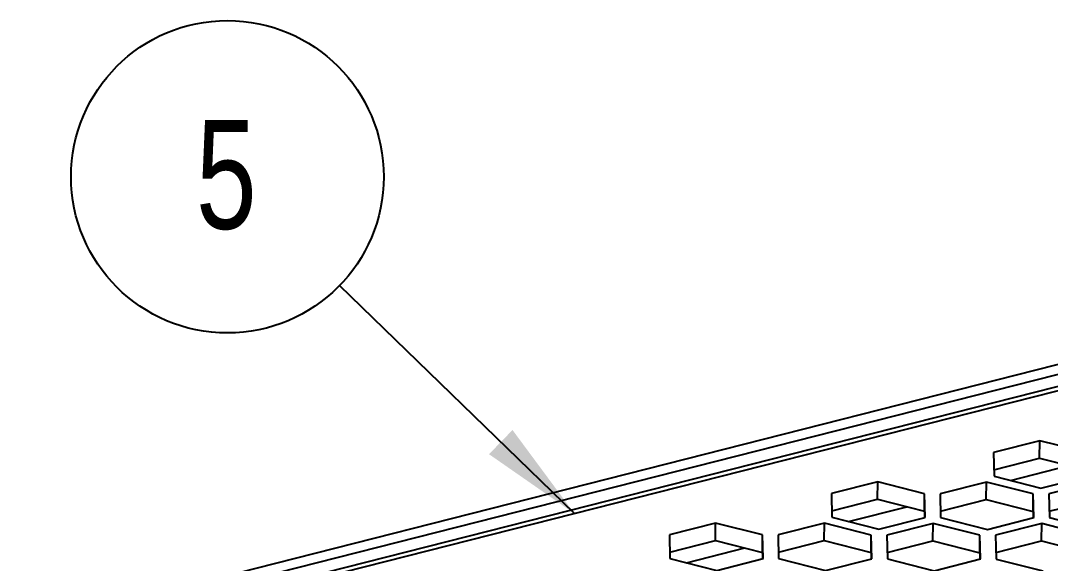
# Model space of a CAD drawing. Header units: millimetres. Extents: x 0 to 279, y 0 to 216.
# Drawn here: x 175.97 to 209.11, y 104.83 to 122.32 of the extents above; entities that cross this region are included whole.
import ezdxf

# ---------------------------------------------------------------- set-up
doc = ezdxf.new("R2010")
doc.units = ezdxf.units.MM
doc.layers.add('TITLE_BLOCK_BORDER', color=7, linetype='Continuous')
doc.styles.add('SLDTEXTSTYLE0', font='TXT', dxfattribs={"width": 0.75})
doc.dimstyles.new('SLDDIMSTYLE0', dxfattribs={"dimtxt": 0.18, "dimasz": 3.302, "dimexe": 0, "dimexo": 0.0625, "dimgap": 0, "dimtad": 0, "dimtih": 1, "dimtoh": 1, "dimdec": 0, "dimrnd": 1e-09, "dimzin": 0, "dimdsep": 46, "dimtxsty": 'Standard', "dimsah": 1, "dimcen": 0.09, "dimadec": 0, "dimazin": 0, "dimtfac": 3.302, "dimtdec": 0, "dimtofl": 0, "dimtmove": 0, "dimatfit": 3, "dimfxl": 1, "dimfrac": 2, "dimtolj": 1, "dimtzin": 0, "dimarcsym": 0})

# ---------------------------------------------------------------- blocks, each defined once
blk = doc.blocks.new('SW_NOTE_169')
at = {"layer": 'TITLE_BLOCK_BORDER', "color": 0}
blk.add_circle((-3.608, 3.505), 5.031, dxfattribs=at)
at = {"layer": 'TITLE_BLOCK_BORDER', "color": 0, "insert": (-3.643, 5.329), "char_height": 3.5, "attachment_point": 2, "style": 'SLDTEXTSTYLE0'}
blk.add_mtext('5', dxfattribs=at)

msp = doc.modelspace()

# ---------------------------------------------------------------- linework, layer by layer
at = {"color": 7, "linetype": 'Continuous', "lineweight": 25}
for p, q in [((235.393, 117.853), (143.712, 94.549)), ((235.712, 117.615), (144.03, 94.31)), ((235.419, 117.154), (151.594, 95.847)), ((235.658, 117.08), (151.859, 95.779)), ((208.766, 108.783), (207.276, 108.404)), ((208.762, 108.222), (208.766, 108.783)), ((210.275, 108.399), (208.766, 108.783)), ((207.276, 108.404), (207.294, 107.642)), ((207.289, 107.848), (208.762, 108.222)), ((208.762, 108.222), (210.271, 107.838)), ((207.827, 107.506), (209.703, 107.983)), ((203.551, 107.457), (202.06, 107.078)), ((203.546, 106.896), (203.551, 107.457)), ((205.06, 107.074), (203.551, 107.457)), ((207.049, 107.451), (205.558, 107.072)), ((207.044, 106.89), (207.049, 107.451)), ((208.558, 107.068), (207.049, 107.451)), ((207.294, 107.642), (208.803, 107.258)), ((208.803, 107.258), (210.294, 107.637)), ((210.548, 107.446), (209.057, 107.067)), ((202.06, 107.078), (202.078, 106.316)), ((205.055, 106.513), (205.06, 107.074)), ((205.078, 106.311), (205.06, 107.074)), ((205.558, 107.072), (205.576, 106.31)), ((208.553, 106.506), (208.558, 107.068)), ((208.576, 106.305), (208.558, 107.068)), ((209.057, 107.067), (209.076, 106.304)), ((202.073, 106.522), (203.546, 106.896)), ((203.546, 106.896), (205.055, 106.513)), ((205.571, 106.516), (207.044, 106.89)), ((207.044, 106.89), (208.553, 106.506)), ((209.071, 106.51), (210.544, 106.885)), ((202.612, 106.18), (204.487, 106.657)), ((205.055, 106.513), (205.06, 106.307)), ((208.553, 106.506), (208.558, 106.3)), ((198.335, 106.132), (196.844, 105.753)), ((198.331, 105.57), (198.335, 106.132)), ((199.844, 105.748), (198.335, 106.132)), ((201.833, 106.126), (200.342, 105.747)), ((201.828, 105.564), (201.833, 106.126)), ((203.342, 105.742), (201.833, 106.126)), ((202.078, 106.316), (203.587, 105.932)), ((203.587, 105.932), (205.078, 106.311)), ((205.332, 106.12), (203.842, 105.741)), ((205.328, 105.559), (205.332, 106.12)), ((206.842, 105.736), (205.332, 106.12)), ((205.576, 106.31), (207.085, 105.926)), ((207.085, 105.926), (208.576, 106.305)), ((208.83, 106.114), (207.34, 105.735)), ((208.826, 105.553), (208.83, 106.114)), ((210.339, 105.73), (208.83, 106.114)), ((209.076, 106.304), (210.585, 105.92)), ((196.844, 105.753), (196.862, 104.99)), ((199.84, 105.187), (199.844, 105.748)), ((199.862, 104.985), (199.844, 105.748)), ((200.342, 105.747), (200.36, 104.984)), ((203.337, 105.181), (203.342, 105.742)), ((203.36, 104.979), (203.342, 105.742)), ((203.842, 105.741), (203.86, 104.978)), ((206.837, 105.175), (206.842, 105.736)), ((206.86, 104.974), (206.842, 105.736)), ((207.34, 105.735), (207.358, 104.972)), ((196.858, 105.196), (198.331, 105.57)), ((198.331, 105.57), (199.84, 105.187)), ((200.355, 105.19), (201.828, 105.564)), ((201.828, 105.564), (203.337, 105.181)), ((203.855, 105.184), (205.328, 105.559)), ((205.328, 105.559), (206.837, 105.175)), ((207.353, 105.178), (208.826, 105.553)), ((208.826, 105.553), (210.335, 105.169)), ((197.396, 104.854), (199.272, 105.331)), ((199.84, 105.187), (199.845, 104.981)), ((203.337, 105.181), (203.342, 104.975)), ((206.837, 105.175), (206.842, 104.969)), ((196.862, 104.99), (198.371, 104.606)), ((198.371, 104.606), (199.862, 104.985)), ((200.36, 104.984), (201.869, 104.6)), ((201.869, 104.6), (203.36, 104.979)), ((203.86, 104.978), (205.369, 104.595)), ((205.369, 104.595), (206.86, 104.974)), ((207.358, 104.972), (208.867, 104.589))]:
    msp.add_line(p, q, dxfattribs=at)

# ---------------------------------------------------------------- block references
at = {"layer": 'TITLE_BLOCK_BORDER'}
msp.add_blockref('SW_NOTE_169', (186.229, 113.78), dxfattribs=at)

# ---------------------------------------------------------------- leaders
msp.add_leader([(193.787, 106.437), (186.229, 113.78)], dimstyle='SLDDIMSTYLE0', dxfattribs=at)

doc.saveas('drawing.dxf')
